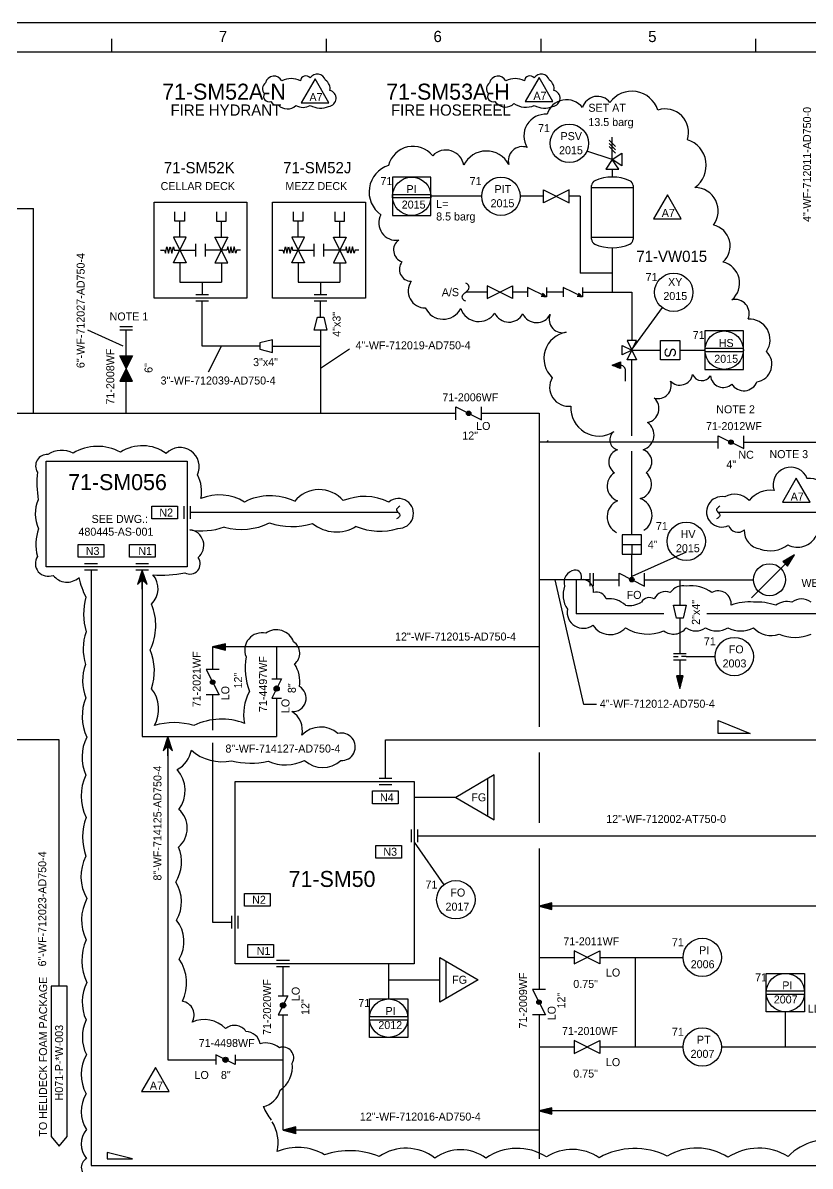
# Model space of a CAD drawing. Extents: x 0 to 840, y 0 to 594.
# Drawn here: x 332.7 to 578.7, y 236.8 to 594 of the extents above; entities that cross this region are included whole.
import ezdxf

# ---------------------------------------------------------------- set-up
doc = ezdxf.new("R2010")
doc.units = 0
for name, color, linetype in [('01-LIN-025-A', 7, 'Continuous'), ('08-LIN-050-A', 7, 'Continuous'), ('18-LIN-025-SP', 7, 'Continuous'), ('35-TXT-025', 7, 'Continuous'), ('36-TXT-035', 7, 'Continuous'), ('37-TXT-050', 7, 'Continuous'), ('43-', 7, 'Continuous'), ('50-REV-035-TRNG', 7, 'Continuous'), ('51-REV-035-CLD', 7, 'Continuous')]:
    doc.layers.add(name, color=color, linetype=linetype)

msp = doc.modelspace()

# ---------------------------------------------------------------- linework, layer by layer
at = {"layer": '01-LIN-025-A'}
for p, q in [((460.22, 545.81), (448.22, 545.81)), ((448.22, 545.81), (448.22, 533.81)), ((460.22, 533.81), (460.22, 545.81)), ((460.22, 540.31), (448.22, 540.31)), ((495.4, 541.81), (503.4, 537.81)), ((503.4, 541.81), (495.4, 537.81)), ((495.4, 537.81), (495.4, 541.81)), ((503.4, 537.81), (503.4, 541.81)), ((460.22, 539.31), (448.22, 539.31)), ((448.22, 533.81), (460.22, 533.81)), ((381.73, 527), (381.73, 532)), ((394.73, 527), (394.73, 532)), ((418.73, 527), (418.73, 532)), ((431.73, 527), (431.73, 532)), ((381.73, 523), (386.73, 523)), ((386.73, 521), (386.73, 525)), ((389.73, 521), (389.73, 525)), ((394.73, 523), (389.73, 523)), ((418.73, 523), (423.73, 523)), ((423.73, 521), (423.73, 525)), ((426.73, 521), (426.73, 525)), ((431.73, 523), (426.73, 523)), ((394.73, 519), (394.73, 513)), ((431.73, 519), (431.73, 513)), ((388.73, 513), (388.73, 509)), ((425.73, 513), (425.73, 509)), ((477.74, 507.86), (485.74, 511.86)), ((485.74, 507.86), (477.74, 511.86)), ((477.74, 511.86), (477.74, 507.86)), ((485.74, 511.86), (485.74, 507.86)), ((390.73, 509), (386.73, 509)), ((427.73, 509), (423.73, 509)), ((390.73, 507), (386.73, 507)), ((427.73, 507), (423.73, 507)), ((532.43, 505.05), (523, 492)), ((423.73, 498), (424.73, 502)), ((424.73, 502), (426.73, 502)), ((426.73, 502), (427.73, 498)), ((364, 493), (353, 498)), ((367, 499), (363, 499)), ((367, 498), (363, 498)), ((427.73, 498), (423.73, 498)), ((557.84, 497.73), (545.84, 497.73)), ((545.84, 497.73), (545.84, 485.73)), ((557.84, 485.73), (557.84, 497.73)), ((390.73, 485), (394.73, 493)), ((410.73, 495), (406.73, 494)), ((406.73, 494), (406.73, 492)), ((410.73, 491), (410.73, 495)), ((365, 486), (363, 490)), ((363, 490), (367, 490)), ((365, 486), (363.2, 489.9)), ((363.2, 489.9), (365, 489)), ((365, 486), (363.4, 489.8)), ((363.4, 489.8), (366.6, 489.8)), ((365, 486), (363.6, 489.6)), ((363.6, 489.6), (366.4, 489.6)), ((367, 490), (365, 486)), ((365, 486), (365, 490)), ((365, 489), (366.8, 489.9)), ((366.8, 489.9), (365, 486)), ((366.6, 489.8), (365, 486)), ((366.4, 489.6), (365, 486)), ((406.73, 492), (410.73, 491)), ((434.73, 492), (425.73, 486)), ((557.84, 492.23), (545.84, 492.23)), ((557.84, 491.23), (545.84, 491.23)), ((365, 486), (363, 482)), ((365, 486), (363.2, 482.1)), ((365, 486), (363.4, 482.2)), ((365, 486), (363.6, 482.4)), ((365, 486), (363.8, 489.4)), ((363.8, 489.4), (366.2, 489.4)), ((365, 486), (363.8, 482.6)), ((365, 486), (364, 489.2)), ((364, 489.2), (366, 489.2)), ((365, 486), (364, 482.8)), ((365, 486), (364.2, 489)), ((364.2, 489), (365.8, 489)), ((365, 486), (364.2, 483)), ((365, 486), (364.4, 488.8)), ((364.4, 488.8), (365.6, 488.8)), ((365, 486), (364.4, 483.2)), ((365, 486), (364.6, 488.6)), ((364.6, 488.6), (365.4, 488.6)), ((365, 486), (364.6, 483.4)), ((365, 486), (364.8, 488.4)), ((364.8, 488.4), (365.2, 488.4)), ((365, 486), (364.8, 483.6)), ((366.2, 489.4), (365, 486)), ((366, 489.2), (365, 486)), ((365.8, 489), (365, 486)), ((365.6, 488.8), (365, 486)), ((365.4, 488.6), (365, 486)), ((365.2, 488.4), (365, 486)), ((367, 482), (365, 486)), ((366.8, 482.1), (365, 486)), ((366.6, 482.2), (365, 486)), ((366.4, 482.4), (365, 486)), ((366.2, 482.6), (365, 486)), ((366, 482.8), (365, 486)), ((365.8, 483), (365, 486)), ((365.6, 483.2), (365, 486)), ((365.4, 483.4), (365, 486)), ((365.2, 483.6), (365, 486)), ((365, 486), (365, 482)), ((523, 464.98), (523, 488.73)), ((363.2, 482.1), (365, 483)), ((363.6, 482.4), (366.4, 482.4)), ((363.8, 482.6), (366.2, 482.6)), ((364, 482.8), (366, 482.8)), ((364.2, 483), (365.8, 483)), ((364.4, 483.2), (365.6, 483.2)), ((364.6, 483.4), (365.4, 483.4)), ((364.8, 483.6), (365.2, 483.6)), ((365, 483), (366.8, 482.1)), ((545.84, 485.73), (557.84, 485.73)), ((363, 482), (367, 482)), ((363.4, 482.2), (366.6, 482.2)), ((468, 470), (468, 474)), ((468, 474), (476, 470)), ((476, 470), (476, 474)), ((550, 461), (550, 465)), ((550, 465), (558, 461)), ((558, 461), (558, 465)), ((496.33, 463), (496.8, 463.5)), ((523, 434), (523, 460.22)), ((383, 443), (383, 439)), ((385, 443), (385, 439)), ((526, 434), (520, 434)), ((520, 434), (520, 428)), ((526, 428), (526, 434)), ((520, 431), (526, 431)), ((523, 431), (523, 428)), ((520, 428), (526, 428)), ((540.01, 428.6), (523, 421)), ((523, 424), (523, 428)), ((560.34, 414.34), (573.78, 427.78)), ((570.28, 425.62), (570.28, 425.68)), ((570.38, 425.52), (570.38, 425.74)), ((570.48, 425.42), (570.48, 425.8)), ((570.58, 425.32), (570.58, 425.86)), ((570.68, 425.22), (570.68, 425.92)), ((570.78, 425.12), (570.78, 425.98)), ((570.88, 425.02), (570.88, 426.04)), ((570.98, 424.92), (570.98, 426.1)), ((571.08, 424.82), (571.08, 426.16)), ((571.18, 424.72), (571.18, 426.22)), ((571.28, 424.62), (571.28, 426.28)), ((571.38, 424.52), (571.38, 426.34)), ((571.48, 424.42), (571.48, 426.4)), ((571.58, 424.32), (571.58, 426.46)), ((571.68, 424.28), (571.68, 426.52)), ((571.78, 424.44), (571.78, 426.58)), ((571.88, 424.61), (571.88, 426.64)), ((571.98, 424.78), (571.98, 426.7)), ((572.08, 424.94), (572.08, 426.76)), ((572.18, 425.11), (572.18, 426.82)), ((572.28, 425.28), (572.28, 426.88)), ((572.38, 425.44), (572.38, 426.94)), ((572.48, 425.61), (572.48, 427)), ((572.58, 425.78), (572.58, 427.06)), ((572.68, 425.94), (572.68, 427.12)), ((572.78, 426.11), (572.78, 427.18)), ((572.88, 426.28), (572.88, 427.24)), ((572.98, 426.44), (572.98, 427.3)), ((573.08, 426.61), (573.08, 427.36)), ((573.18, 426.78), (573.18, 427.42)), ((573.28, 426.94), (573.28, 427.48)), ((573.38, 427.11), (573.38, 427.54)), ((573.48, 427.28), (573.48, 427.6)), ((573.58, 427.44), (573.58, 427.66)), ((573.68, 427.61), (573.68, 427.72)), ((356, 425), (352, 425)), ((356, 423), (352, 423)), ((372, 425), (368, 425)), ((372, 423), (368, 423)), ((510, 418), (510, 422)), ((511, 418), (511, 422)), ((519, 418), (519, 422)), ((519, 422), (527, 418)), ((523, 424), (523, 424.1)), ((523, 424), (523, 424.1)), ((523, 420), (523, 424)), ((527, 418), (527, 422)), ((536, 412), (540, 412)), ((537, 408), (536, 412)), ((540, 412), (539, 408)), ((539, 408), (537, 408)), ((392.19, 399.05), (392.11, 398.97)), ((392.38, 399.09), (392.23, 398.94)), ((392.57, 399.14), (392.34, 398.91)), ((392.76, 399.19), (392.45, 398.89)), ((392.94, 399.24), (392.57, 398.86)), ((393.13, 399.28), (392.68, 398.83)), ((393.32, 399.33), (392.79, 398.8)), ((393.51, 399.38), (392.9, 398.77)), ((393.7, 399.43), (393.02, 398.74)), ((393.89, 399.47), (393.13, 398.72)), ((394.08, 399.52), (393.24, 398.69)), ((394.26, 399.57), (393.36, 398.66)), ((394.45, 399.61), (393.47, 398.63)), ((394.64, 399.66), (393.58, 398.6)), ((394.83, 399.71), (393.7, 398.58)), ((395.02, 399.76), (393.81, 398.55)), ((395.21, 399.8), (393.92, 398.52)), ((395.4, 399.85), (394.04, 398.49)), ((395.59, 399.9), (394.15, 398.46)), ((395.77, 399.94), (394.26, 398.43)), ((395.96, 399.99), (394.38, 398.41)), ((396, 399.89), (394.49, 398.38)), ((396, 399.74), (394.6, 398.35)), ((396, 399.6), (394.72, 398.32)), ((396, 399.46), (394.83, 398.29)), ((396, 399.32), (394.94, 398.26)), ((396, 399.18), (395.06, 398.24)), ((396, 399.04), (395.17, 398.21)), ((396, 398.9), (395.28, 398.18)), ((396, 398.76), (395.4, 398.15)), ((396, 398.61), (395.51, 398.12)), ((396, 398.47), (395.62, 398.1)), ((396, 398.33), (395.73, 398.07)), ((396, 398.19), (395.85, 398.04)), ((396, 398.05), (395.96, 398.01)), ((536, 397), (540, 397)), ((536, 396), (537.5, 396)), ((536, 395), (540, 395)), ((540, 396), (538.5, 396)), ((540, 396), (549, 396)), ((394, 392), (390, 392)), ((390, 392), (394, 384)), ((537.01, 389.96), (538.59, 388.38)), ((537.06, 389.77), (538.57, 388.26)), ((537.1, 389.59), (538.54, 388.15)), ((537.11, 390), (538.62, 388.49)), ((537.15, 389.4), (538.51, 388.04)), ((537.26, 390), (538.65, 388.6)), ((537.4, 390), (538.68, 388.72)), ((537.54, 390), (538.71, 388.83)), ((537.68, 390), (538.74, 388.94)), ((537.82, 390), (538.76, 389.06)), ((537.96, 390), (538.79, 389.17)), ((538.1, 390), (538.82, 389.28)), ((538.24, 390), (538.85, 389.4)), ((538.39, 390), (538.88, 389.51)), ((538.53, 390), (538.9, 389.62)), ((538.67, 390), (538.93, 389.73)), ((538.81, 390), (538.96, 389.85)), ((538.95, 390), (538.99, 389.96)), ((537.2, 389.21), (538.48, 387.92)), ((537.24, 389.02), (538.45, 387.81)), ((537.29, 388.83), (538.42, 387.7)), ((537.34, 388.64), (538.4, 387.58)), ((537.39, 388.45), (538.37, 387.47)), ((537.43, 388.26), (538.34, 387.36)), ((537.48, 388.08), (538.31, 387.24)), ((537.53, 387.89), (538.28, 387.13)), ((537.57, 387.7), (538.26, 387.02)), ((537.62, 387.51), (538.23, 386.9)), ((537.67, 387.32), (538.2, 386.79)), ((537.72, 387.13), (538.17, 386.68)), ((537.76, 386.94), (538.14, 386.57)), ((537.81, 386.76), (538.11, 386.45)), ((537.86, 386.57), (538.09, 386.34)), ((537.91, 386.38), (538.06, 386.23)), ((537.95, 386.19), (538.03, 386.11)), ((394, 384), (390, 384)), ((444, 358), (448, 358)), ((478, 346.2), (478, 357.8)), ((444, 356), (448, 356)), ((454, 342), (454, 338)), ((456, 342), (456, 338)), ((455, 338), (464.23, 324.67)), ((494.19, 318.05), (494.11, 317.97)), ((494.38, 318.09), (494.23, 317.94)), ((494.57, 318.14), (494.34, 317.91)), ((494.76, 318.19), (494.45, 317.89)), ((494.94, 318.24), (494.57, 317.86)), ((495.13, 318.28), (494.68, 317.83)), ((495.32, 318.33), (494.79, 317.8)), ((495.51, 318.38), (494.9, 317.77)), ((495.7, 318.43), (495.02, 317.74)), ((495.89, 318.47), (495.13, 317.72)), ((496.08, 318.52), (495.24, 317.69)), ((496.26, 318.57), (495.36, 317.66)), ((496.45, 318.61), (495.47, 317.63)), ((496.64, 318.66), (495.58, 317.6)), ((496.83, 318.71), (495.7, 317.58)), ((497.02, 318.76), (495.81, 317.55)), ((497.21, 318.8), (495.92, 317.52)), ((497.4, 318.85), (496.04, 317.49)), ((497.59, 318.9), (496.15, 317.46)), ((497.77, 318.94), (496.26, 317.43)), ((497.96, 318.99), (496.38, 317.41)), ((498, 318.89), (496.49, 317.38)), ((498, 318.74), (496.6, 317.35)), ((498, 318.6), (496.72, 317.32)), ((498, 318.46), (496.83, 317.29)), ((498, 318.32), (496.94, 317.26)), ((498, 318.18), (497.06, 317.24)), ((498, 318.04), (497.17, 317.21)), ((398, 311), (398, 315)), ((400, 311), (400, 315)), ((498, 317.9), (497.28, 317.18)), ((498, 317.76), (497.4, 317.15)), ((498, 317.61), (497.51, 317.12)), ((498, 317.47), (497.62, 317.1)), ((498, 317.33), (497.73, 317.07)), ((498, 317.19), (497.85, 317.04)), ((498, 317.05), (497.96, 317.01)), ((505, 300), (513, 304)), ((513, 300), (505, 304)), ((505, 304), (505, 300)), ((513, 304), (513, 300)), ((416, 301), (412, 301)), ((465, 289.2), (465, 300.8)), ((416, 299), (412, 299)), ((565, 285), (565, 297)), ((565, 297), (577, 297)), ((577, 297), (577, 285)), ((341.5, 293), (341.5, 246)), ((346.5, 293), (341.5, 293)), ((346.5, 246), (346.5, 293)), ((496, 292), (492, 292)), ((492, 292), (496, 284)), ((565, 291.5), (577, 291.5)), ((565, 290.5), (577, 290.5)), ((441, 277), (441, 289)), ((441, 289), (453, 289)), ((453, 289), (453, 277)), ((441, 283.5), (453, 283.5)), ((441, 282.5), (453, 282.5)), ((496, 284), (492, 284)), ((577, 285), (565, 285)), ((453, 277), (441, 277)), ((505, 272), (513, 276)), ((513, 272), (505, 276)), ((505, 276), (505, 272)), ((513, 276), (513, 272)), ((494.19, 254.05), (494.11, 253.97)), ((494.38, 254.09), (494.23, 253.94)), ((494.57, 254.14), (494.34, 253.91)), ((494.76, 254.19), (494.45, 253.89)), ((494.94, 254.24), (494.57, 253.86)), ((495.13, 254.28), (494.68, 253.83)), ((495.32, 254.33), (494.79, 253.8)), ((495.51, 254.38), (494.9, 253.77)), ((495.7, 254.43), (495.02, 253.74)), ((495.89, 254.47), (495.13, 253.72)), ((496.08, 254.52), (495.24, 253.69)), ((496.26, 254.57), (495.36, 253.66)), ((496.45, 254.61), (495.47, 253.63)), ((496.64, 254.66), (495.58, 253.6)), ((496.83, 254.71), (495.7, 253.58)), ((497.02, 254.76), (495.81, 253.55)), ((497.21, 254.8), (495.92, 253.52)), ((497.4, 254.85), (496.04, 253.49)), ((497.59, 254.9), (496.15, 253.46)), ((497.77, 254.94), (496.26, 253.43)), ((497.96, 254.99), (496.38, 253.41)), ((498, 254.89), (496.49, 253.38)), ((498, 254.74), (496.6, 253.35)), ((498, 254.6), (496.72, 253.32)), ((498, 254.46), (496.83, 253.29)), ((498, 254.32), (496.94, 253.26)), ((498, 254.18), (497.06, 253.24)), ((498, 254.04), (497.17, 253.21)), ((498, 253.9), (497.28, 253.18)), ((498, 253.76), (497.4, 253.15)), ((498, 253.61), (497.51, 253.12)), ((498, 253.47), (497.62, 253.1)), ((498, 253.33), (497.73, 253.07)), ((498, 253.19), (497.85, 253.04)), ((498, 253.05), (497.96, 253.01)), ((414.19, 248.05), (414.11, 247.97)), ((414.38, 248.09), (414.23, 247.94)), ((414.57, 248.14), (414.34, 247.91)), ((414.76, 248.19), (414.45, 247.89)), ((414.94, 248.24), (414.57, 247.86)), ((415.13, 248.28), (414.68, 247.83)), ((415.32, 248.33), (414.79, 247.8)), ((415.51, 248.38), (414.9, 247.77)), ((415.7, 248.43), (415.02, 247.74)), ((415.89, 248.47), (415.13, 247.72)), ((416.08, 248.52), (415.24, 247.69)), ((416.26, 248.57), (415.36, 247.66)), ((416.45, 248.61), (415.47, 247.63)), ((416.64, 248.66), (415.58, 247.6)), ((416.83, 248.71), (415.7, 247.58)), ((417.02, 248.76), (415.81, 247.55)), ((417.21, 248.8), (415.92, 247.52)), ((417.4, 248.85), (416.04, 247.49)), ((417.59, 248.9), (416.15, 247.46)), ((417.77, 248.94), (416.26, 247.43)), ((417.96, 248.99), (416.38, 247.41)), ((418, 248.89), (416.49, 247.38)), ((418, 248.74), (416.6, 247.35)), ((418, 248.6), (416.72, 247.32)), ((418, 248.46), (416.83, 247.29)), ((418, 248.32), (416.94, 247.26)), ((418, 248.18), (417.06, 247.24)), ((418, 248.04), (417.17, 247.21)), ((418, 247.9), (417.28, 247.18)), ((418, 247.76), (417.4, 247.15)), ((418, 247.61), (417.51, 247.12)), ((418, 247.47), (417.62, 247.1)), ((418, 247.33), (417.73, 247.07)), ((418, 247.19), (417.85, 247.04)), ((418, 247.05), (417.96, 247.01)), ((341.5, 246), (344, 243)), ((344, 243), (346.5, 246))]:
    msp.add_line(p, q, dxfattribs=at)
for points in [[(360.4, 589), (360.4, 585)], [(427.48, 589), (427.48, 585)], [(494.56, 589), (494.56, 585)], [(561.64, 589), (561.64, 585)], [(515.89, 557.33), (517.89, 555.33)], [(516.89, 551.33), (516.89, 558.33)], [(515.89, 556.33), (517.89, 554.33)], [(515.89, 555.33), (517.89, 553.33)], [(516.89, 551.33), (514.89, 548.33), (518.89, 548.33), (516.89, 551.33), (519.89, 553.33), (519.89, 549.33), (516.89, 551.33)], [(510.41, 526.37), (510.41, 543.18)], [(523.37, 543.18), (523.37, 526.37)], [(510.41, 542.58), (523.37, 542.58)], [(383.23, 535), (383.23, 532), (380.23, 532), (380.23, 535)], [(393.23, 535), (393.23, 532), (396.23, 532), (396.23, 535)], [(420.23, 535), (420.23, 532), (417.23, 532), (417.23, 535)], [(430.23, 535), (430.23, 532), (433.23, 532), (433.23, 535)], [(383.73, 519), (379.73, 519), (383.73, 527), (379.73, 527), (383.73, 519)], [(392.73, 519), (396.73, 519), (392.73, 527), (396.73, 527), (392.73, 519)], [(420.73, 519), (416.73, 519), (420.73, 527), (416.73, 527), (420.73, 519)], [(429.73, 519), (433.73, 519), (429.73, 527), (433.73, 527), (429.73, 519)], [(523.37, 526.97), (510.41, 526.97)], [(375.73, 523), (376.98, 523), (377.23, 522), (377.73, 524), (378.23, 522), (378.73, 524), (379.23, 522), (379.73, 524), (379.98, 523), (381.73, 523)], [(400.73, 523), (399.48, 523), (399.23, 522), (398.73, 524), (398.23, 522), (397.73, 524), (397.23, 522), (396.73, 524), (396.48, 523), (394.73, 523)], [(412.73, 523), (413.98, 523), (414.23, 522), (414.73, 524), (415.23, 522), (415.73, 524), (416.23, 522), (416.73, 524), (416.98, 523), (418.73, 523)], [(437.73, 523), (436.48, 523), (436.23, 522), (435.73, 524), (435.23, 522), (434.73, 524), (434.23, 522), (433.73, 524), (433.48, 523), (431.73, 523)], [(381.73, 519), (381.73, 513), (394.73, 513)], [(418.73, 519), (418.73, 513), (431.73, 513)], [(496.35, 508.36), (490.35, 511.36)], [(490.35, 511.36), (490.35, 508.36)], [(496.35, 511.36), (496.35, 508.36)], [(507.57, 508.36), (501.57, 511.36)], [(501.57, 511.36), (501.57, 508.36)], [(507.57, 511.36), (507.57, 508.36)], [(495.12, 509.53), (495.35, 508.86), (494.68, 508.64), (496.24, 508.42), (495.12, 509.53)], [(495.29, 509.31), (496.02, 508.53), (494.96, 508.64)], [(494.96, 508.64), (495.57, 508.75), (495.29, 509.31)], [(495.46, 509.09), (495.8, 508.64), (495.24, 508.64)], [(495.35, 508.86), (496.24, 508.42)], [(506.34, 509.53), (506.57, 508.86), (505.9, 508.64), (507.46, 508.42), (506.34, 509.53)], [(506.51, 509.31), (507.24, 508.53), (506.18, 508.64)], [(506.18, 508.64), (506.79, 508.75), (506.51, 509.31)], [(506.68, 509.09), (507.01, 508.64), (506.46, 508.64)], [(506.57, 508.86), (507.46, 508.42)], [(520, 493.23), (523, 491.73)], [(520, 490.23), (520, 493.23)], [(521.5, 488.73), (524.5, 494.73)], [(524.5, 494.73), (521.5, 494.73)], [(521.5, 494.73), (524.5, 488.73)], [(532, 491.73), (532, 494.73)], [(532, 494.73), (538, 494.73)], [(538, 494.73), (538, 488.73)], [(523, 491.73), (520, 490.23)], [(523, 491.73), (532, 491.73)], [(532, 488.73), (532, 491.73)], [(519.5, 488.05), (519.5, 485.95), (516.8, 487), (519.5, 488.05)], [(516.92, 486.95), (516.85, 487.02)], [(517.15, 486.86), (516.96, 487.06)], [(517.38, 486.77), (517.06, 487.1)], [(517.61, 486.68), (517.16, 487.14)], [(517.85, 486.59), (517.26, 487.18)], [(518.08, 486.5), (517.36, 487.22)], [(518.31, 486.41), (517.46, 487.26)], [(518.54, 486.32), (517.57, 487.3)], [(518.77, 486.23), (517.67, 487.34)], [(519, 486.14), (517.77, 487.38)], [(519.23, 486.05), (517.87, 487.42)], [(519.47, 485.96), (517.97, 487.46)], [(519.5, 486.07), (518.07, 487.5)], [(519.5, 486.21), (518.18, 487.54)], [(519.5, 486.35), (518.28, 487.58)], [(519.5, 486.49), (518.38, 487.61)], [(519.5, 486.64), (518.48, 487.65)], [(519.5, 486.78), (518.58, 487.69)], [(519.5, 486.92), (518.69, 487.73)], [(519.5, 487.06), (518.79, 487.77)], [(519.5, 487.2), (518.89, 487.81)], [(519.5, 487.34), (518.99, 487.85)], [(519.5, 487.49), (519.09, 487.89)], [(519.5, 487.63), (519.2, 487.93)], [(519.5, 487.77), (519.3, 487.97)], [(519.5, 487.91), (519.4, 488.01)], [(524.5, 488.73), (521.5, 488.73)], [(538, 488.73), (532, 488.73)], [(521, 482), (521, 485.4)], [(373, 439), (373, 443), (381, 443), (381, 439), (373, 439)], [(350, 427), (350, 431), (358, 431), (358, 427), (350, 427)], [(366, 427), (366, 431), (374, 431), (374, 427), (366, 427)], [(573.78, 427.78), (570.24, 425.66), (571.66, 424.24), (573.78, 427.78)], [(368.5, 418.5), (370, 420), (371.5, 418.5), (370, 423), (368.5, 418.5)], [(370.47, 421.6), (369.53, 421.6)], [(370.43, 421.7), (369.57, 421.7)], [(370.4, 421.8), (369.6, 421.8)], [(370.37, 421.9), (369.63, 421.9)], [(370.33, 422), (369.67, 422)], [(370.3, 422.1), (369.7, 422.1)], [(370.27, 422.2), (369.73, 422.2)], [(370.23, 422.3), (369.77, 422.3)], [(370.2, 422.4), (369.8, 422.4)], [(370.17, 422.5), (369.83, 422.5)], [(370.13, 422.6), (369.87, 422.6)], [(370.1, 422.7), (369.9, 422.7)], [(370.07, 422.8), (369.93, 422.8)], [(370.03, 422.9), (369.97, 422.9)], [(370, 417), (370, 423)], [(368.6, 418.6), (368.53, 418.6)], [(368.7, 418.7), (368.57, 418.7)], [(368.8, 418.8), (368.6, 418.8)], [(368.9, 418.9), (368.63, 418.9)], [(369, 419), (368.67, 419)], [(369.1, 419.1), (368.7, 419.1)], [(369.2, 419.2), (368.73, 419.2)], [(369.3, 419.3), (368.77, 419.3)], [(369.4, 419.4), (368.8, 419.4)], [(369.5, 419.5), (368.83, 419.5)], [(369.6, 419.6), (368.87, 419.6)], [(369.7, 419.7), (368.9, 419.7)], [(369.8, 419.8), (368.93, 419.8)], [(369.9, 419.9), (368.97, 419.9)], [(370, 420), (369, 420)], [(370.97, 420.1), (369.03, 420.1)], [(370.93, 420.2), (369.07, 420.2)], [(370.9, 420.3), (369.1, 420.3)], [(370.87, 420.4), (369.13, 420.4)], [(370.83, 420.5), (369.17, 420.5)], [(370.8, 420.6), (369.2, 420.6)], [(370.77, 420.7), (369.23, 420.7)], [(370.73, 420.8), (369.27, 420.8)], [(370.7, 420.9), (369.3, 420.9)], [(370.67, 421), (369.33, 421)], [(370.63, 421.1), (369.37, 421.1)], [(370.6, 421.2), (369.4, 421.2)], [(370.57, 421.3), (369.43, 421.3)], [(370.53, 421.4), (369.47, 421.4)], [(370.5, 421.5), (369.5, 421.5)], [(371, 420), (370, 420)], [(371.03, 419.9), (370.1, 419.9)], [(371.07, 419.8), (370.2, 419.8)], [(371.1, 419.7), (370.3, 419.7)], [(371.13, 419.6), (370.4, 419.6)], [(371.17, 419.5), (370.5, 419.5)], [(371.2, 419.4), (370.6, 419.4)], [(371.23, 419.3), (370.7, 419.3)], [(371.27, 419.2), (370.8, 419.2)], [(371.3, 419.1), (370.9, 419.1)], [(371.33, 419), (371, 419)], [(371.37, 418.9), (371.1, 418.9)], [(371.4, 418.8), (371.2, 418.8)], [(371.43, 418.7), (371.3, 418.7)], [(371.47, 418.6), (371.4, 418.6)], [(512, 381), (508, 381), (499, 420)], [(392, 399), (396, 398), (396, 400), (392, 399)], [(538, 386), (539, 390), (537, 390), (538, 386)], [(413.5, 389), (410.5, 383)], [(410.5, 389), (413.5, 389)], [(410.5, 383), (413.5, 383)], [(560, 372), (550, 372), (550, 376), (560, 372)], [(376.5, 366.5), (378, 368), (379.5, 366.5), (378, 371), (376.5, 366.5)], [(378, 368), (377, 368)], [(378.97, 368.1), (377.03, 368.1)], [(378.93, 368.2), (377.07, 368.2)], [(378.9, 368.3), (377.1, 368.3)], [(378.87, 368.4), (377.13, 368.4)], [(378.83, 368.5), (377.17, 368.5)], [(378.8, 368.6), (377.2, 368.6)], [(378.77, 368.7), (377.23, 368.7)], [(378.73, 368.8), (377.27, 368.8)], [(378.7, 368.9), (377.3, 368.9)], [(378.67, 369), (377.33, 369)], [(378.63, 369.1), (377.37, 369.1)], [(378.6, 369.2), (377.4, 369.2)], [(378.57, 369.3), (377.43, 369.3)], [(378.53, 369.4), (377.47, 369.4)], [(378.5, 369.5), (377.5, 369.5)], [(378.47, 369.6), (377.53, 369.6)], [(378.43, 369.7), (377.57, 369.7)], [(378.4, 369.8), (377.6, 369.8)], [(378.37, 369.9), (377.63, 369.9)], [(378.33, 370), (377.67, 370)], [(378.3, 370.1), (377.7, 370.1)], [(378.27, 370.2), (377.73, 370.2)], [(378.23, 370.3), (377.77, 370.3)], [(378.2, 370.4), (377.8, 370.4)], [(378.17, 370.5), (377.83, 370.5)], [(378.13, 370.6), (377.87, 370.6)], [(378.1, 370.7), (377.9, 370.7)], [(378.07, 370.8), (377.93, 370.8)], [(378.03, 370.9), (377.97, 370.9)], [(378, 365), (378, 371)], [(379, 368), (378, 368)], [(376.6, 366.6), (376.53, 366.6)], [(376.7, 366.7), (376.57, 366.7)], [(376.8, 366.8), (376.6, 366.8)], [(376.9, 366.9), (376.63, 366.9)], [(377, 367), (376.67, 367)], [(377.1, 367.1), (376.7, 367.1)], [(377.2, 367.2), (376.73, 367.2)], [(377.3, 367.3), (376.77, 367.3)], [(377.4, 367.4), (376.8, 367.4)], [(377.5, 367.5), (376.83, 367.5)], [(377.6, 367.6), (376.87, 367.6)], [(377.7, 367.7), (376.9, 367.7)], [(377.8, 367.8), (376.93, 367.8)], [(377.9, 367.9), (376.97, 367.9)], [(379.03, 367.9), (378.1, 367.9)], [(379.07, 367.8), (378.2, 367.8)], [(379.1, 367.7), (378.3, 367.7)], [(379.13, 367.6), (378.4, 367.6)], [(379.17, 367.5), (378.5, 367.5)], [(379.2, 367.4), (378.6, 367.4)], [(379.23, 367.3), (378.7, 367.3)], [(379.27, 367.2), (378.8, 367.2)], [(379.3, 367.1), (378.9, 367.1)], [(379.33, 367), (379, 367)], [(379.37, 366.9), (379.1, 366.9)], [(379.4, 366.8), (379.2, 366.8)], [(379.43, 366.7), (379.3, 366.7)], [(379.47, 366.6), (379.4, 366.6)], [(480, 359), (468, 352), (480, 345), (480, 359)], [(442, 350), (442, 354), (450, 354), (450, 350), (442, 350)], [(443, 333), (443, 337), (451, 337), (451, 333), (443, 333)], [(402, 318), (402, 322), (410, 322), (410, 318), (402, 318)], [(494, 318), (498, 317), (498, 319), (494, 318)], [(403, 302), (403, 306), (411, 306), (411, 302), (403, 302)], [(463, 302), (475, 295), (463, 288), (463, 302)], [(415.5, 290), (412.5, 284)], [(412.5, 290), (415.5, 290)], [(412.5, 284), (415.5, 284)], [(399, 268.5), (393, 271.5)], [(393, 271.5), (393, 268.5)], [(399, 271.5), (399, 268.5)], [(494, 254), (498, 253), (498, 255), (494, 254)], [(414, 248), (418, 247), (418, 249), (414, 248)]]:
    msp.add_lwpolyline(points, dxfattribs=at)
msp.add_lwpolyline([(359, 241), (359, 239), (367, 239)], close=True, dxfattribs=at)
for centre, radius in [((503.48, 556.36), 6), ((454.22, 539.81), 6), ((482.09, 539.81), 6), ((536.09, 509.81), 6), ((551.84, 491.73), 6), ((472, 472), 0.7), ((472, 472), 0.6), ((472, 472), 0.4), ((472, 472), 0.15), ((554, 463), 0.7), ((554, 463), 0.6), ((554, 463), 0.4), ((554, 463), 0.15), ((540, 432), 6), ((566, 420), 5), ((523, 420), 0.7), ((523, 420), 0.6), ((523, 420), 0.4), ((523, 420), 0.15), ((555, 396), 6), ((392, 388), 0.7), ((392, 388), 0.6), ((392, 388), 0.4), ((392, 388), 0.15), ((412, 386), 0.825), ((412, 386), 0.698), ((412, 386), 0.571), ((412, 386), 0.38), ((412, 386), 0.254), ((412, 386), 0.127), ((468, 320), 6), ((545, 302), 6), ((571, 291), 6), ((414, 287), 0.825), ((414, 287), 0.698), ((414, 287), 0.571), ((414, 287), 0.38), ((414, 287), 0.254), ((414, 287), 0.127), ((447, 283), 6), ((494, 288), 0.7), ((494, 288), 0.6), ((494, 288), 0.4), ((494, 288), 0.15), ((545, 274), 6), ((396, 270), 0.825), ((396, 270), 0.698), ((396, 270), 0.571), ((396, 270), 0.38), ((396, 270), 0.254), ((396, 270), 0.127)]:
    msp.add_circle(centre, radius, dxfattribs=at)
for centre, radius, start, end in [((523.03, 564.17), 8.48, 17.5936, 144.3445), ((502.59, 563.7), 6.29, 37.2428, 163.9937), ((512.27, 566.17), 4.86, 37.3153, 164.0662), ((496.03, 558.67), 6.78, 85.6713, 212.4222), ((533.42, 559.81), 7.3, 341.6058, 108.3567), ((537.78, 549.45), 8.45, 305.5764, 72.3273), ((454.61, 547.51), 7.92, 39.0665, 165.8174), ((464.86, 548.57), 5.68, 9.4193, 136.1701), ((477.55, 546.08), 7.88, 27.5641, 154.315), ((488.75, 550.94), 4.39, 69.2505, 196.0014), ((449.61, 541.15), 8.72, 107.8608, 234.6117), ((512.03, 543.18), 1.62, 113.5782, 180), ((516.89, 532.05), 13.77, 66.4218, 113.5782), ((521.75, 543.18), 1.62, 360, 66.4218), ((542.63, 535.24), 7.33, 322.729, 89.4799), ((449.35, 531.48), 5.43, 151.8016, 278.5525), ((547.08, 524.27), 6.67, 311.193, 77.9438), ((452.35, 522.99), 3.82, 125.0834, 251.8343), ((512.03, 526.37), 1.62, 180, 246.4217), ((521.75, 526.37), 1.62, 293.5782, 360), ((516.89, 537.5), 13.77, 246.4218, 293.5782), ((454.15, 517.03), 3.79, 142.0886, 268.8395), ((549.9, 512.67), 6.77, 309.8597, 76.6106), ((458.35, 510.19), 5.26, 144.4388, 271.1897), ((555.27, 503.2), 4.4, 336.8491, 103.6), ((464.05, 507.6), 6.2, 205.4306, 332.1815), ((475.19, 506.67), 5.99, 199.1901, 325.941), ((484.59, 505.4), 4.91, 205.1165, 331.8674), ((493.25, 505.11), 4.78, 205.0758, 331.8266), ((501.36, 501.36), 4.18, 159.0795, 285.8304), ((559.66, 494.94), 6.53, 326.2187, 92.9696), ((503.87, 489.13), 8.33, 99.4599, 226.2108), ((561.21, 487.33), 5.55, 279.039, 45.7899), ((503.27, 480.14), 5.96, 150.0644, 276.8152), ((538.02, 484.85), 4.04, 223.3304, 350.0813), ((544.89, 485.31), 3.11, 201.8589, 328.6098), ((551.53, 484.1), 4, 185.8444, 312.5953), ((531.21, 480.69), 4.11, 252.9095, 19.6604), ((557.99, 483.46), 4.41, 211.6691, 338.42), ((527.06, 473.48), 4.42, 281.3755, 48.1264), ((512.67, 473.61), 8.71, 175.9834, 302.7343), ((525.09, 465.22), 4.84, 287.4173, 54.1682), ((519.35, 463.72), 3.24, 127.4488, 254.1997), ((519.8, 456.79), 4.04, 109.2752, 236.0261), ((525.21, 456.79), 4.04, 303.9739, 70.7248), ((520.2, 449.29), 4.93, 122.6311, 249.382), ((524.52, 449.87), 4.64, 283.7547, 50.5056), ((520.84, 439.65), 5.55, 115.2929, 242.0438), ((523.71, 440.11), 5.59, 303.2543, 70.0052)]:
    msp.add_arc(centre, radius, start, end, dxfattribs=at)
for points in [[(471.07, 507.06), (470.93, 507.12), (470.64, 507.24), (470.17, 507.67), (469.9, 508.35), (470.17, 509.06), (470.64, 509.42), (471.07, 509.86), (471.49, 510.31), (471.96, 510.66), (472.23, 511.37), (471.96, 512.06), (471.49, 512.49), (471.21, 512.6), (471.07, 512.66)], [(521, 485.4), (521.01, 485.49), (521.03, 485.66), (520.89, 486.16), (520.2, 486.91), (519.73, 486.97), (519.5, 487)], [(450.5, 443), (450.04, 442.67), (449.12, 442), (450, 441), (450.87, 440), (449.96, 439.33), (449.5, 439)], [(550.5, 443), (550.04, 442.67), (549.12, 442), (550, 441), (550.87, 440), (549.96, 439.33), (549.5, 439)]]:
    msp.add_open_spline(points, degree=3, dxfattribs=at)
at = {"layer": '08-LIN-050-A'}
for p, q in [((365, 490), (365, 498)), ((365, 472), (365, 482)), ((336, 472), (365, 472)), ((365, 472), (446, 472)), ((446, 472), (468, 472)), ((494, 463), (494, 420)), ((450, 441), (385, 441)), ((640, 441), (550, 441)), ((354, 423), (354, 237)), ((370, 423), (370, 371)), ((494, 420), (494, 399)), ((511, 420), (519, 420)), ((527, 420), (538, 420)), ((538, 420), (561, 420)), ((538, 420), (538, 412)), ((538, 408), (538, 397)), ((412, 399), (412, 389)), ((494, 399), (494, 374)), ((538, 395), (538, 386)), ((412, 383), (412, 371)), ((370, 371), (412, 371)), ((378, 371), (378, 270)), ((494, 366), (494, 344)), ((456, 340), (640, 340)), ((494, 336), (494, 318)), ((638, 318), (494, 318)), ((494, 318), (494, 302)), ((494, 302), (494, 292)), ((494, 302), (505, 302)), ((513, 302), (524, 302)), ((524, 302), (539, 302)), ((524, 302), (524, 274)), ((414, 290), (414, 299)), ((494, 284), (494, 274)), ((494, 274), (494, 254)), ((494, 274), (505, 274)), ((513, 274), (524, 274)), ((524, 274), (539, 274)), ((378, 270), (393, 270)), ((399, 270), (414, 270)), ((494, 254), (494, 242)), ((638, 254), (494, 254)), ((494, 242), (494, 239)), ((354, 237), (640, 237))]:
    msp.add_line(p, q, dxfattribs=at)
msp.add_lwpolyline([(25, 585), (830, 585), (830, 10), (25, 10)], close=True, dxfattribs=at)
for points in [[(558, 463), (582, 463), (582, 532)], [(321, 450), (321, 472), (336, 472)], [(476, 472), (494, 472), (494, 463)], [(494, 399), (392, 399)], [(392, 399), (392, 392)], [(392, 384), (392, 373)], [(392, 369), (392, 313)], [(446, 358), (446, 370), (640, 370)], [(392, 313), (398, 313)], [(414, 248), (414, 284)], [(494, 248), (414, 248)]]:
    msp.add_lwpolyline(points, dxfattribs=at)
at = {"layer": '18-LIN-025-SP'}
for p, q in [((516.89, 551.33), (508.94, 553.87)), ((516.89, 548.33), (516.89, 545.82)), ((476.09, 539.81), (460.22, 539.81)), ((495.4, 539.81), (488.09, 539.81)), ((506.89, 539.81), (503.4, 539.81)), ((506.89, 539.81), (506.89, 515.81)), ((248, 536), (336, 536)), ((336, 472), (336, 536)), ((516.89, 523.73), (516.89, 520.84)), ((516.89, 521), (516.89, 509.86)), ((516.89, 515.81), (506.89, 515.81)), ((477.74, 509.86), (471.07, 509.86)), ((490.35, 509.86), (485.74, 509.86)), ((501.57, 509.86), (496.35, 509.86)), ((507.57, 509.86), (523, 509.86)), ((523, 509.86), (523, 494.73)), ((388.73, 493), (388.73, 507)), ((425.73, 502), (425.73, 507)), ((425.73, 498), (425.73, 472)), ((406.73, 493), (388.73, 493)), ((410.73, 493), (425.73, 493)), ((538, 491.73), (545.84, 491.73)), ((550, 463), (494, 463)), ((510, 420), (494, 420)), ((505.55, 420), (505.55, 409.38)), ((533.04, 409.38), (505.55, 409.38)), ((619, 409.38), (546.38, 409.38)), ((344, 369.97), (321, 369.97)), ((344, 293), (344, 369.97)), ((468, 352), (455, 352)), ((447, 300), (447, 289)), ((447, 295), (463, 295)), ((571, 274), (571, 285)), ((551, 274), (583, 274))]:
    msp.add_line(p, q, dxfattribs=at)
for points in [[(373.73, 508), (373.73, 538), (402.73, 538), (402.73, 508), (373.73, 508)], [(410.73, 508), (410.73, 538), (439.73, 538), (439.73, 508), (410.73, 508)], [(384, 457), (384, 424), (340, 424), (340, 457), (384, 457)], [(455, 357), (455, 300), (399, 300), (399, 357), (455, 357)]]:
    msp.add_lwpolyline(points, dxfattribs=at)
at = {"layer": '43-'}
msp.add_lwpolyline([(0, 594), (0, 0), (840, 0), (840, 594)], close=True, dxfattribs=at)
at = {"layer": '50-REV-035-TRNG'}
for points in [[(424, 576.5), (419.67, 569), (428.33, 569)], [(493.99, 576.89), (489.66, 569.39), (498.31, 569.39)], [(534.1, 540.31), (529.77, 532.81), (538.43, 532.81)], [(574.38, 451.69), (570.05, 444.19), (578.71, 444.19)], [(374.13, 267.63), (369.8, 260.13), (378.46, 260.13)]]:
    msp.add_lwpolyline(points, close=True, dxfattribs=at)
at = {"layer": '51-REV-035-CLD'}
for centre, radius, start, end in [((409.76, 573.47), 2.18, 123.7908, 225.956), ((411.19, 574.62), 2.73, 27.5868, 166.0644), ((416.47, 570.36), 6.22, 61.7572, 117.3874), ((421.12, 575.76), 1.71, 37.0239, 177.4186), ((424.7, 575.32), 2.66, 16.0284, 146.3955), ((425.84, 573.59), 2.84, 345.7923, 60.2122), ((479.76, 573.47), 2.18, 123.7908, 225.956), ((481.19, 574.62), 2.73, 27.5868, 166.0644), ((486.47, 570.36), 6.22, 61.7572, 117.3874), ((491.12, 575.76), 1.71, 37.0239, 177.4186), ((494.7, 575.32), 2.66, 16.0284, 146.3955), ((495.84, 573.59), 2.84, 345.7923, 60.2122), ((409.54, 570.95), 1.61, 143.8604, 293.6905), ((428.05, 570.43), 2.52, 274.5355, 77.5083), ((479.54, 570.95), 1.61, 143.8604, 293.6905), ((498.05, 570.43), 2.52, 274.5355, 77.5083), ((412.04, 570.33), 2.04, 204.8155, 283.7503), ((415.34, 570.88), 3.78, 222.8959, 314.3535), ((420.24, 572.35), 4.75, 241.6824, 298.3176), ((425.64, 574.03), 6.65, 241.726, 293.1063), ((482.04, 570.33), 2.04, 204.8155, 283.7503), ((483.51, 571.48), 3.78, 222.8959, 314.3535), ((489.88, 574.35), 6.7, 236.2808, 292.916), ((495.64, 574.03), 6.65, 241.726, 293.1063), ((356.06, 446.59), 15.08, 61.8977, 120.5226), ((369.99, 449), 12.87, 54.4545, 122.0729), ((381.82, 455.33), 6, 334.4183, 136.4387), ((340.22, 455.56), 3.55, 85.1917, 212.8974), ((344.88, 452.61), 7.82, 63.232, 123.8825), ((572.65, 449.65), 5.52, 20.3117, 198.6535), ((367.59, 450.25), 30.53, 173.6555, 189.9608), ((378.33, 447.66), 10.24, 347.0303, 29.696), ((578.63, 445.36), 6.27, 25.1063, 97.3422), ((425.26, 438.28), 9.88, 40.619, 141.0184), ((555.15, 440.55), 6.14, 42.6567, 120.2761), ((566.32, 439.54), 8.42, 82.4984, 142.0863), ((347.41, 440.56), 10.84, 155.9891, 205.168), ((394.07, 431.3), 15.2, 58.6671, 112.2544), ((409.99, 428.9), 17.35, 64.0554, 117.5366), ((439.43, 428.33), 17.69, 64.3958, 112.1316), ((450.09, 440.71), 4.67, 267.5853, 130.1751), ((551.08, 441.21), 4.75, 78.1115, 296.5365), ((351.1, 431.05), 14.36, 160.0373, 195.1423), ((388.63, 456.48), 21.21, 259.7209, 289.4299), ((401.04, 455.45), 19.72, 254.2414, 296.3099), ((416.84, 459), 22.37, 251.5898, 286.5615), ((430.67, 446.86), 11.92, 231.3286, 301.4031), ((444.26, 453.78), 18.62, 246.6608, 287.6125), ((556.14, 437.91), 3.09, 197.8566, 310.631), ((384.33, 430.72), 4.91, 309.3867, 84.0013), ((563.87, 435.28), 5.73, 177.1193, 262.2327), ((574.72, 436.77), 6.61, 243.187, 333.2025), ((566.24, 438.22), 9.18, 249.9843, 306.753), ((340.61, 425.09), 4.03, 146.8133, 292.6057), ((384.88, 424.98), 3.22, 241.0869, 37.3019), ((375.95, 458.39), 36.98, 265.9649, 281.5004), ((505.64, 419.21), 3.84, 99.6375, 198.4349), ((505.25, 421), 2.02, 330.2551, 97.125), ((346.51, 424.78), 5.53, 218.0781, 311.5297), ((379.85, 427.83), 30.54, 193.6077, 205.7963), ((368.3, 417.18), 6.65, 313.9901, 40.5591), ((509.62, 415.24), 8.11, 160.1095, 213.2396), ((507.5, 416.5), 3.54, 351.8699, 98.1301), ((539, 413.25), 4.85, 78.1113, 145.4915), ((541.5, 407), 11.1, 54.1623, 97.7652), ((372.51, 409.29), 20.83, 165.3932, 195.5694), ((512, 413), 3.16, 18.4349, 108.4349), ((528.5, 411.5), 2.92, 59.0362, 149.0362), ((533.5, 412.5), 3.81, 66.8014, 156.8014), ((550, 412.5), 4.03, 352.875, 119.7449), ((356.65, 405.72), 17.58, 334.2284, 22.3013), ((516, 407), 7.07, 45, 98.1301), ((522, 420), 8.06, 262.875, 299.7449), ((559.5, 398.5), 14.58, 84.0939, 112.1663), ((562, 395), 18.03, 70.56, 93.1798), ((571.5, 407.5), 5.7, 74.7449, 127.875), ((576, 409), 5, 53.1301, 126.8699), ((507.84, 409.9), 5.08, 169.796, 306.1932), ((367.88, 398.32), 16.34, 160.7747, 197.1799), ((411.93, 398.72), 5.65, 19.0389, 125.7629), ((516.22, 409.21), 6.37, 212.3792, 318.6394), ((527.97, 416.15), 13.15, 237.981, 292.4917), ((536, 408), 5, 233.1301, 323.1301), ((543, 409), 5, 233.1301, 306.8699), ((549.5, 410.5), 6.52, 237.5288, 302.4712), ((557, 412.5), 8.5, 241.9275, 298.0725), ((566.5, 410), 7.43, 222.2737, 289.6538), ((407.47, 397.97), 5.46, 77.7327, 202.6199), ((415.04, 397.03), 4.18, 307.0828, 57.7275), ((574, 415), 13, 247.3801, 292.6199), ((356.21, 391.42), 17.58, 341.8265, 22.263), ((365.88, 388.42), 14.53, 159.5457, 201.4585), ((424.65, 392.6), 22.46, 171.6186, 199.6015), ((409.59, 388.24), 9.66, 350.2861, 34.434), ((364.73, 379.54), 10.39, 330.6127, 38.0165), ((417.04, 382.98), 4.18, 265.7729, 60.1623), ((366.83, 377.27), 15.6, 158.0456, 204.4996), ((416.1, 378.05), 14.43, 150.8858, 191.8148), ((413.22, 372.96), 6.83, 346.857, 59.0568), ((379.96, 354.01), 21.34, 73.1698, 106.8302), ((394.8, 356.82), 19.63, 68.5605, 116.1476), ((425.77, 365.92), 8.06, 48.0164, 137.0749), ((432.29, 367.78), 4.29, 266.717, 105.208), ((365.01, 364.59), 13.84, 153.3454, 204.0115), ((376.85, 368.28), 8.64, 298.3292, 349.4924), ((394.88, 377.61), 14.49, 228.8377, 282.0045), ((403.86, 386.22), 23.54, 255.3293, 283.4111), ((414.77, 375.58), 13.42, 246.0662, 296.4527), ((426.43, 369.53), 8.24, 226.3977, 312.9514), ((366.17, 352.45), 15.27, 154.7558, 206.0342), ((373.51, 354.15), 9.9, 323.3643, 41.2616), ((376.23, 342.4), 7.84, 310.5677, 48.2137), ((369.27, 339.54), 17.92, 159.7384, 199.4035), ((370.34, 331.82), 11.92, 328.0253, 22.7776), ((364.58, 327.31), 13.73, 152.8197, 210.3396), ((371.08, 319.37), 11.2, 329.1865, 33.2352), ((365.02, 313.68), 14, 151.4651, 206.0979), ((372.18, 306.9), 10.86, 329.9085, 38.3439), ((367.06, 301.12), 15.95, 156.3404, 205.9971), ((370.39, 293.97), 13.46, 334.9278, 33.7832), ((364.54, 288.01), 13.31, 152.6041, 204.7175), ((381.87, 283.98), 4.34, 328.913, 80.6227), ((363.97, 277.12), 12.69, 155.1871, 205.7756), ((389.42, 273.56), 9.03, 43.1031, 115.0676), ((398.81, 276.35), 4.39, 34.7486, 129.6157), ((402.18, 274.06), 4.79, 11.0171, 87.2059), ((408.73, 268.84), 6.41, 50.0381, 106.6891), ((363.39, 265.41), 12.49, 150.3091, 208.836), ((414.01, 270.63), 3.33, 328.6995, 110.397), ((408.13, 267.75), 8.8, 304.0651, 7.4968), ((361.71, 253.86), 10.78, 149.1612, 211.7701), ((406.45, 262.06), 6.8, 281.3122, 346.3728), ((425.93, 263.41), 19.83, 203.8299, 218.0771), ((400.41, 244.14), 12.07, 346.5799, 32.5896), ((357.82, 243.67), 6.94, 139.4718, 220.5282), ((584.69, 226.87), 18.28, 75.8213, 134.8551), ((418.52, 226.1), 16.52, 59.3497, 112.6889), ((434.8, 217), 24.6, 67.92, 108.6336), ((452.4, 227.56), 14.81, 52.2845, 124.3296), ((469.44, 228.39), 13.5, 53.7776, 126.2224), ((487.16, 225.26), 17.07, 57.5319, 124.8071), ((504.36, 226.91), 15.08, 56.0053, 122.2037), ((523.89, 219.4), 22.88, 63.7476, 119.0308), ((543.21, 224.18), 18.24, 57.4234, 120.2822), ((562.64, 224.54), 17.82, 59.0674, 122.6434), ((354.29, 236.33), 3.33, 121.7052, 317.0776)]:
    msp.add_arc(centre, radius, start, end, dxfattribs=at)

# ---------------------------------------------------------------- texts
at = {"layer": '35-TXT-025'}
for s, p in [('SET AT', (509.41, 566.22)), ('71', (493.69, 559.85)), ('13.5 barg', (509.41, 561.76)), ('PSV', (500.71, 557.35)), ('2015', (500.25, 552.95)), ('CELLAR DECK', (375.73, 541.75)), ('MEZZ DECK', (414.73, 541.75)), ('71', (444.43, 543.3)), ('PI', (452.56, 540.8)), ('71', (472.29, 543.3)), ('PIT', (480.08, 540.8)), ('2015', (451.09, 535.97)), ('L=', (461.85, 536.15)), ('2015', (478.85, 536.4)), ('8.5 barg', (461.85, 532.25)), ('71', (527.29, 513.3)), ('A/S', (463.6, 508.6)), ('XY', (534.32, 511.8)), ('2015', (532.85, 507.4)), ('NOTE 1', (359.8, 501)), ('71', (542.03, 495.22)), ('4"-WF-712019-AD750-4', (436.65, 492)), ('HS', (550.16, 492.72)), ('2015', (548.76, 487.78)), ('3"x4"', (404.64, 486.75)), ('3"-WF-712039-AD750-4', (375.73, 481)), ('71-2006WF', (463.79, 475.75)), ('NOTE 2', (549.37, 472)), ('LO', (474.34, 466.8)), ('71-2012WF', (546.17, 466.75)), ('12"', (470.02, 463.8)), ('4"', (552.54, 454.8)), ('NC', (556.29, 457.8)), ('NOTE 3', (566, 458)), ('SEE DWG.:', (354.17, 437.75)), ('N2', (375.34, 439.75)), ('480445-AS-001', (350.06, 433.75)), ('71', (530.51, 435.5)), ('HV', (538.24, 433)), ('N3', (352.34, 427.75)), ('N1', (368.77, 427.75)), ('4"', (528, 429.75)), ('2015', (536.78, 428.6)), ('WEATHER DECK', (576, 417.75)), ('FO', (521.37, 414.01)), ('12"-WF-712015-AD750-4', (449, 401)), ('71', (545.51, 399.5)), ('FO', (553.29, 397)), ('2003', (551.35, 392.6)), ('4"-WF-712012-AD750-4', (513, 380)), ('8"-WF-714127-AD750-4', (396, 366)), ('N4', (444.29, 350.75)), ('FG', (472.84, 350.75)), ('12"-WF-712002-AT750-0', (515, 344)), ('N3', (445.34, 333.75)), ('71', (458.51, 323.5)), ('FO', (466.29, 321)), ('N2', (404.34, 318.75)), ('2017', (464.77, 316.6)), ('71-2011WF', (501.59, 305.75)), ('71', (535.51, 305.5)), ('N1', (405.77, 302.75)), ('PI', (544.01, 303)), ('2006', (541.4, 298.6)), ('LO', (514.89, 296.01)), ('71', (561.51, 294.5)), ('FG', (466.84, 293.75)), ('0.75"', (504.7, 292.45)), ('PI', (570.01, 292)), ('2007', (567.35, 287.6)), ('71', (437.51, 286.5)), ('PI', (446.01, 284)), ('LL', (578, 284.75)), ('2012', (443.78, 279.6)), ('71-2010WF', (501.17, 277.75)), ('71', (535.51, 277.5)), ('71-4498WF', (387.65, 274)), ('PT', (543.34, 275)), ('2007', (541.35, 270.6)), ('LO', (514.89, 268.01)), ('LO', (386.33, 264)), ('8"', (394.58, 264)), ('0.75"', (504.7, 264.45)), ('12"-WF-712016-AD750-4', (438, 251))]:
    msp.add_text(s, height=2.5, dxfattribs=at).set_placement(p)
for s, rotation, p in [('4"-WF-712011-AD750-0', 89.9544, (578.97, 531.79)), ('6"-WF-712027-AD750-4', 89.9544, (351.97, 486.13)), ('4"x3"', 89.9544, (431.97, 495.91)), ('71-2008WF', 89.9544, (361.24, 474.74)), ('6"', 89.9544, (373.2, 484.64)), ('2"x4"', 89.9544, (544.25, 405.91)), ('71-2021WF', 89.9544, (388.24, 380.16)), ('71-4497WF', 89.9544, (408.99, 378.65)), ('12"', 89.9544, (401.2, 386.02)), ('LO', 89.9544, (397.2, 382.34)), ('8"', 89.9544, (418, 384.58)), ('LO', 89.9544, (416, 378.33)), ('8"-WF-714125-AD750-4', 90, (376, 326)), ('6"-WF-712023-AD750-4', 89.9544, (339.97, 299.17)), ('71-2009WF', 89.9544, (490.24, 279.79)), ('TO HELIDECK FOAM PACKAGE', 89.9544, (340.23, 245.98)), ('71-2020WF', 89.9544, (410.24, 277.74)), ('LO', 89.9544, (419.2, 288.34)), ('12"', 89.9544, (502.2, 286.02)), ('12"', 89.9544, (422.2, 284.02)), ('LO', 89.9544, (499.2, 282.34)), ('H071-P-*W-003', 89.9544, (345.24, 257.31))]:
    msp.add_text(s, height=2.5, rotation=rotation, dxfattribs=at).set_placement(p)
at = {"layer": '36-TXT-035'}
for s, p in [('7', (393.94, 588)), ('6', (461.02, 588)), ('5', (528.1, 588)), ('FIRE HYDRANT', (378.84, 565)), ('FIRE HOSEREEL', (447.72, 565)), ('71-SM52K', (376.75, 547)), ('71-SM52J', (414.01, 547)), ('71-VW015', (524.41, 519.31))]:
    msp.add_text(s, height=3.5, dxfattribs=at).set_placement(p)
msp.add_text('S', height=3.5, rotation=270, dxfattribs=at).set_placement((533.24, 492.58))
at = {"layer": '37-TXT-050'}
for s, p in [('71-SM52A-N', (376.22, 570)), ('71-SM53A-H', (446.22, 570)), ('71-SM056', (346.84, 448)), ('71-SM50', (415.75, 324))]:
    msp.add_text(s, height=5, dxfattribs=at).set_placement(p)
at = {"layer": '50-REV-035-TRNG'}
for p in [(422.25, 569.55), (492.24, 569.95), (532.34, 533.36), (572.63, 444.74), (372.38, 260.68)]:
    msp.add_text('A7', height=2.5, dxfattribs=at).set_placement(p)

doc.saveas('drawing.dxf')
